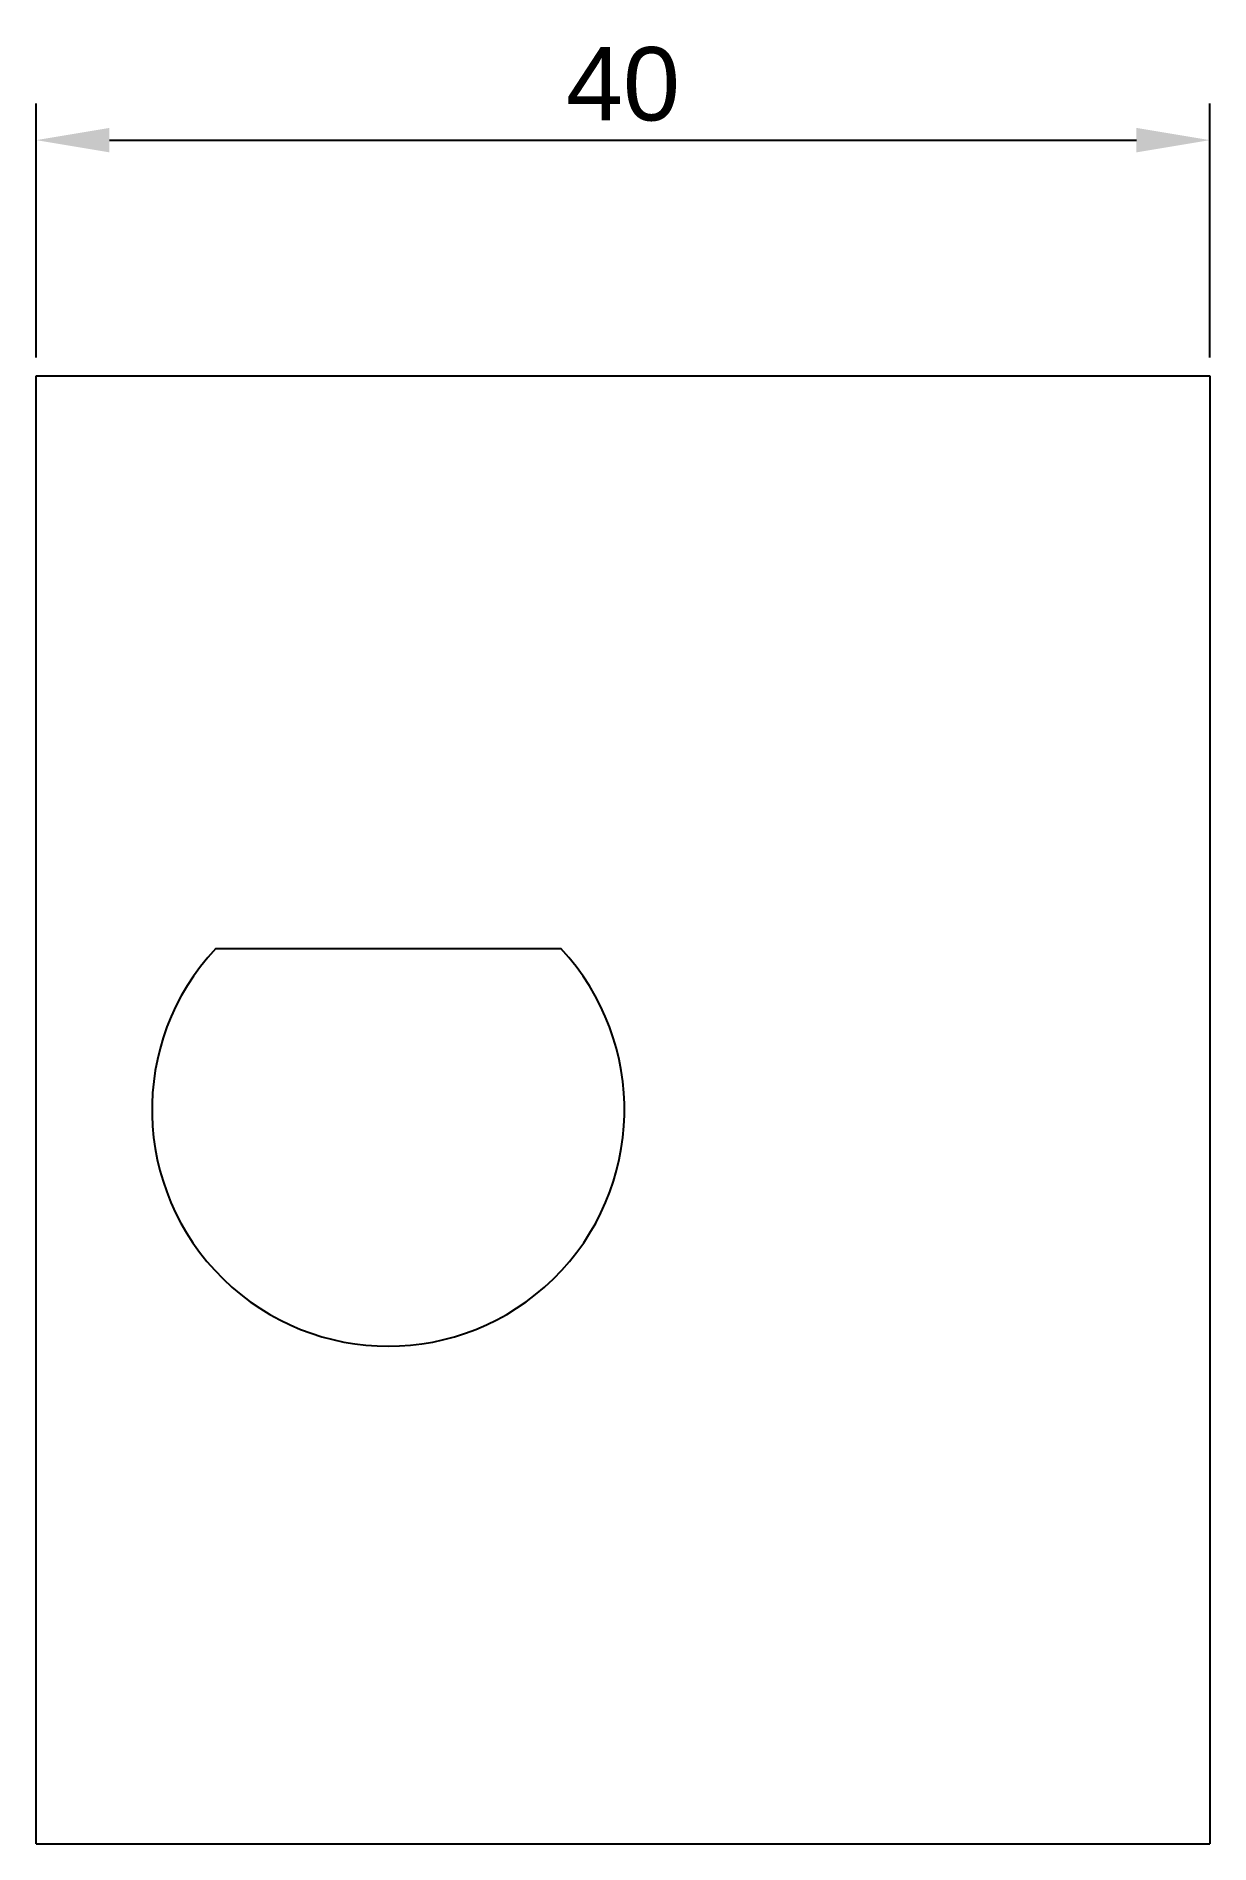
# Model space of a CAD drawing. Header units: millimetres. Extents: x 29.4 to 69.4, y 28.6 to 90.2.
import ezdxf

# ---------------------------------------------------------------- set-up
doc = ezdxf.new("R2010")
doc.units = ezdxf.units.MM
doc.layers.add('dim', color=10, linetype='Continuous')
doc.styles.get("Standard").update_dxf_attribs({"font": 'arial.ttf'})
doc.dimstyles.new('ISO-25', dxfattribs={"dimtxt": 2.5, "dimasz": 2.5, "dimexe": 1.25, "dimexo": 0.625, "dimtad": 1, "dimtxsty": 'Standard', "dimcen": 2.5, "dimadec": 0, "dimazin": 0, "dimtfac": 1, "dimtmove": 0, "dimatfit": 3, "dimfxl": 1, "dimarcsym": 0})

# ---------------------------------------------------------------- blocks, each defined once
blk = doc.blocks.new('*D3')
at = {"layer": 'Defpoints', "color": 0, "transparency": 16777216}
for p in [(69.359, 86.65), (29.359, 78.618), (69.359, 78.618)]:
    blk.add_point(p, dxfattribs=at)
at = {"layer": 'dim', "color": 0, "lineweight": -2, "transparency": 16777216}
for p, q in [((29.359, 79.243), (29.359, 87.9)), ((69.359, 79.243), (69.359, 87.9)), ((31.859, 86.65), (66.859, 86.65))]:
    blk.add_line(p, q, dxfattribs=at)
at = {"layer": 'dim', "color": 0, "transparency": 16777216}
for points in [[(31.859, 87.067), (31.859, 86.234), (29.359, 86.65)], [(66.859, 87.067), (66.859, 86.234), (69.359, 86.65)]]:
    blk.add_solid(points, dxfattribs=at)
at = {"layer": 'dim', "color": 0, "transparency": 16777216, "insert": (49.359, 88.552), "char_height": 2.5, "attachment_point": 5}
blk.add_mtext('40', dxfattribs=at)

msp = doc.modelspace()

# ---------------------------------------------------------------- linework, layer by layer
for p, q in [((29.359, 28.618), (29.359, 78.618)), ((29.359, 78.618), (69.359, 78.618)), ((69.359, 78.618), (69.359, 28.618)), ((35.481, 59.118), (47.237, 59.118)), ((29.359, 28.618), (69.359, 28.618))]:
    msp.add_line(p, q)
msp.add_arc((41.359, 53.618), 8.05, 136.90345, 43.09655)

# ---------------------------------------------------------------- dimensions: what is measured, and where the dimension line sits
at = {"layer": 'dim'}
dim = msp.add_linear_dim(base=(69.359, 86.65), p1=(29.359, 78.618), p2=(69.359, 78.618), dimstyle='ISO-25', dxfattribs=at)
dim.commit()
dim.dimension.update_dxf_attribs({"geometry": '*D3', "text_midpoint": (49.359, 88.552)})

doc.saveas('drawing.dxf')
